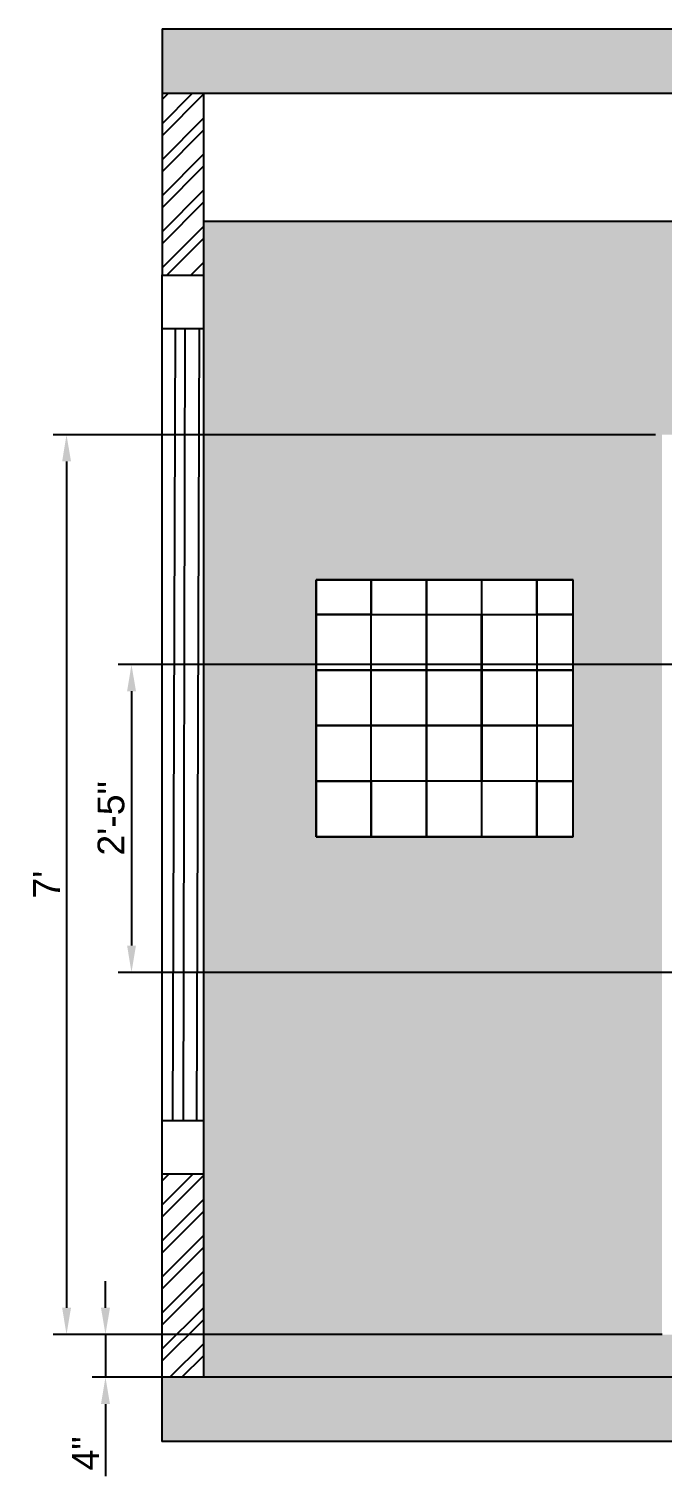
# Model space of a CAD drawing. Header units: feet. Extents: x 600 to 2744, y 411 to 1435.
# Drawn here: x 986.8 to 1046, y 468 to 603.2 of the extents above; entities that cross this region are included whole.
import ezdxf

# ---------------------------------------------------------------- set-up
doc = ezdxf.new("R2010")
doc.units = ezdxf.units.FT
doc.header["$XCLIPFRAME"] = 2
doc.styles.get("Standard").update_dxf_attribs({"font": 'arial.ttf'})
doc.dimstyles.new('ISO-25', dxfattribs={"dimtxt": 2.5, "dimasz": 2.5, "dimexe": 1.25, "dimexo": 0.625, "dimtad": 1, "dimdec": 0, "dimlunit": 4, "dimtxsty": 'Standard', "dimcen": 2.5, "dimadec": 0, "dimazin": 0, "dimtfac": 1, "dimtdec": 0, "dimtmove": 0, "dimatfit": 3, "dimfxl": 1, "dimarcsym": 0})
picture_1 = doc.add_image_def('image3.jpg', size_in_pixel=(175, 176))

# ---------------------------------------------------------------- blocks, each defined once
blk = doc.blocks.new('*D97')
at = {"color": 0, "lineweight": -2, "transparency": 16777216}
for p, q in [((1045.36, 565.28), (989.09, 565.28)), ((990.34, 562.78), (990.34, 483.7)), ((1045.36, 481.2), (989.09, 481.2))]:
    blk.add_line(p, q, dxfattribs=at)
at = {"color": 0, "transparency": 16777216}
for points in [[(989.93, 562.78), (990.76, 562.78), (990.34, 565.28)], [(989.93, 483.7), (990.76, 483.7), (990.34, 481.2)]]:
    blk.add_solid(points, dxfattribs=at)
at = {"layer": 'Defpoints', "color": 0, "transparency": 16777216}
for p in [(1045.99, 565.28), (990.34, 481.2), (1045.99, 481.2)]:
    blk.add_point(p, dxfattribs=at)
at = {"color": 0, "transparency": 16777216, "insert": (988.47, 523.24), "char_height": 2.5, "attachment_point": 5, "rotation": 90}
blk.add_mtext("7'", dxfattribs=at)
blk = doc.blocks.new('*D98')
at = {"color": 0, "lineweight": -2, "transparency": 16777216}
for p, q in [((1062.42, 543.81), (995.16, 543.81)), ((996.41, 541.31), (996.41, 517.54)), ((1062.42, 515.04), (995.16, 515.04))]:
    blk.add_line(p, q, dxfattribs=at)
at = {"color": 0, "transparency": 16777216}
for points in [[(996, 541.31), (996.83, 541.31), (996.41, 543.81)], [(996, 517.54), (996.83, 517.54), (996.41, 515.04)]]:
    blk.add_solid(points, dxfattribs=at)
at = {"layer": 'Defpoints', "color": 0, "transparency": 16777216}
for p in [(1063.04, 543.81), (996.41, 515.04), (1063.04, 515.04)]:
    blk.add_point(p, dxfattribs=at)
at = {"color": 0, "transparency": 16777216, "insert": (994.51, 529.43), "char_height": 2.5, "attachment_point": 5, "rotation": 90}
blk.add_mtext('2\'-5"', dxfattribs=at)
blk = doc.blocks.new('*D102')
at = {"color": 0, "lineweight": -2, "transparency": 16777216}
for p, q in [((993.98, 483.7), (993.98, 486.2)), ((1002.51, 481.2), (992.73, 481.2)), ((993.98, 481.2), (993.98, 477.2)), ((1002.51, 477.2), (992.73, 477.2)), ((993.98, 474.7), (993.98, 467.97))]:
    blk.add_line(p, q, dxfattribs=at)
at = {"color": 0, "transparency": 16777216}
for points in [[(993.56, 483.7), (994.4, 483.7), (993.98, 481.2)], [(993.56, 474.7), (994.4, 474.7), (993.98, 477.2)]]:
    blk.add_solid(points, dxfattribs=at)
at = {"layer": 'Defpoints', "color": 0, "transparency": 16777216}
for p in [(1003.13, 481.2), (993.98, 477.2), (1003.13, 477.2)]:
    blk.add_point(p, dxfattribs=at)
at = {"color": 0, "transparency": 16777216, "insert": (992.11, 470.09), "char_height": 2.5, "attachment_point": 5, "rotation": 90}
blk.add_mtext('4"', dxfattribs=at)

msp = doc.modelspace()

# ---------------------------------------------------------------- hatches: boundary and pattern name
h = msp.add_hatch()
h.set_pattern_fill('AR-CONC', color=256, scale=0.04)
h.set_pattern_definition([(50, (-680.68, 25.703), (7.287387, -0.637563), [0.762, -8.382]), (355, (-680.68, 25.703), (-1.409737, 7.642274), [0.6096, -6.705623]), (100.45144, (-680.073, 25.65), (5.87765, 7.00471), [0.6476, -7.12361]), (46.1842, (-680.68, 27.735), (10.84316, -1.681693), [1.143, -12.573]), (96.63556, (-679.776, 27.595), (9.496165, 9.897045), [0.9714, -10.685424]), (351.18415, (-680.68, 27.735), (9.496165, 9.897045), [0.9144, -10.05839]), (21, (-679.664, 27.227), (6.064576, -4.090608), [0.762, -8.382]), (326, (-679.664, 27.227), (2.47208, 7.36752), [0.6096, -6.7056]), (71.45144, (-679.159, 26.886), (8.536657, 3.27691), [0.6476, -7.123598]), (37.5, (-680.68, 25.703), (0.123544, 3.3822016), [0, -6.62432, 0, -6.8072, 0, -6.731]), (7.5, (-680.68, 25.703), (2.6727865, 4.007223), [0, -3.88112, 0, -6.47192, 0, -2.5654]), (327.5, (-682.9458, 25.703), (5.423624, -0.2291498), [0, -2.54, 0, -7.9248, 0, -10.5156]), (317.5, (-683.962, 25.703), (5.925167, 1.01706), [0, -3.302, 0, -5.26288, 0, -7.4676])])
h.paths.add_polyline_path([(1141.1, 603.2), (999.27, 603.2), (999.27, 597.2), (1141.1, 597.2)])
h.paths.add_polyline_path([(1141.1, 477.2), (999.25, 477.2), (999.25, 471.2), (1141.1, 471.2)])
at = {"true_color": 0x000000}
h = msp.add_hatch(dxfattribs=at)
h.set_pattern_fill('ANSI32', color=18, scale=0.25)
h.set_pattern_definition([(45, (-680.68, 25.703), (-1.683798, 1.683798), []), (45, (-679.5576, 25.703), (-1.683798, 1.683798), [])])
h.paths.add_polyline_path([(1003.14, 597.2), (999.27, 597.2), (999.27, 580.2), (1003.15, 580.2)])
h.paths.add_polyline_path([(1003.13, 496.21), (999.25, 496.21), (999.25, 477.2), (1003.13, 477.2)])
h.paths.add_polyline_path([(1141.1, 597.2), (1133.38, 597.2), (1133.38, 477.2), (1141.1, 477.2)])
at = {"true_color": 0xbee3ab}
h = msp.add_hatch(color=9, dxfattribs=at)
h.dxf.hatch_style = 1
h.paths.add_polyline_path([(1133.38, 585.2), (1003.14, 585.2), (1003.15, 580.2), (1003.15, 580.2), (1003.13, 575.2), (1003.13, 501.21), (1003.13, 496.21), (1003.13, 481.2), (1045.99, 481.2), (1045.99, 565.28), (1133.38, 565.38)])
h.paths.add_polyline_path([(1037.66, 551.72), (1037.66, 548.47), (1037.66, 543.28), (1037.66, 538.1), (1037.66, 532.91), (1037.66, 527.72), (1034.29, 527.72), (1029.13, 527.72), (1023.98, 527.72), (1018.82, 527.72), (1013.66, 527.72), (1013.66, 532.91), (1013.66, 538.1), (1013.66, 543.28), (1013.66, 548.47), (1013.66, 551.72), (1018.82, 551.72), (1023.98, 551.72), (1029.13, 551.72), (1034.29, 551.72)], flags=16)
h.paths.add_polyline_path([(1037.66, 551.72), (1037.66, 527.72), (1013.66, 527.72), (1013.66, 551.72)], flags=0)
h.paths.add_polyline_path([(1034.29, 548.47), (1034.29, 543.28), (1034.29, 538.1), (1034.29, 532.91), (1029.13, 532.91), (1023.98, 532.91), (1018.82, 532.91), (1018.82, 538.1), (1018.82, 543.28), (1018.82, 548.47), (1023.98, 548.47), (1029.13, 548.47)], flags=0)
h.paths.add_polyline_path([(1029.13, 543.28), (1029.13, 538.1), (1023.98, 538.1), (1023.98, 543.28)], flags=0)
at = {"true_color": 0x636466}
h = msp.add_hatch(color=251, dxfattribs=at)
h.dxf.hatch_style = 1
h.paths.add_polyline_path([(1133.38, 481.2), (1045.99, 481.2), (1003.13, 481.2), (1003.13, 477.2), (1133.38, 477.2)])

# ---------------------------------------------------------------- linework, layer by layer
at = {"color": 18, "true_color": 0x000000}
for p, q in [((999.27, 603.2), (1141.1, 603.2)), ((999.27, 603.2), (999.27, 580.2)), ((999.27, 597.2), (1141.1, 597.2)), ((1003.14, 597.2), (1003.15, 579.84)), ((1133.38, 585.2), (1003.14, 585.2)), ((999.25, 496.21), (999.25, 471.2)), ((1003.13, 496.21), (1003.13, 477.2)), ((1141.1, 477.2), (999.25, 477.2)), ((1141.1, 471.2), (999.25, 471.2))]:
    msp.add_line(p, q, dxfattribs=at)
at = {"color": 5, "lineweight": -2}
for p, q in [((999.25, 580.21), (999.25, 575.21)), ((1003.15, 580.21), (1003.13, 575.19)), ((999.25, 575.21), (1003.13, 575.2)), ((1000.49, 575.21), (1000.23, 501.21)), ((1001.38, 575.2), (1001.25, 501.2)), ((1002.73, 575.2), (1002.47, 501.2))]:
    msp.add_line(p, q, dxfattribs=at)
at = {"color": 152, "true_color": 0x2776bb}
for p, q in [((999.27, 580.2), (1003.15, 580.2)), ((999.25, 575.21), (999.25, 501.21)), ((1003.13, 575.2), (1003.13, 501.21)), ((999.25, 501.21), (1003.13, 501.21)), ((999.25, 501.21), (999.25, 496.21)), ((1003.13, 501.21), (1003.13, 496.21)), ((999.25, 496.21), (1003.13, 496.21))]:
    msp.add_line(p, q, dxfattribs=at)
at = {"color": 242, "true_color": 0xcd2027}
for p, q in [((1013.66, 551.72), (1037.66, 551.72)), ((1013.66, 527.72), (1013.66, 551.72)), ((1037.66, 551.72), (1037.66, 527.72)), ((1037.66, 527.72), (1013.66, 527.72))]:
    msp.add_line(p, q, dxfattribs=at)
msp.add_line((1045.99, 481.2), (1003.13, 481.2))

# ---------------------------------------------------------------- dimensions: what is measured, and where the dimension line sits
for base, p1, p2, picture, middle in [((990.34, 481.2), (1045.99, 565.28), (1045.99, 481.2), '*D97', (988.47, 523.24)), ((996.41, 515.04), (1063.04, 543.81), (1063.04, 515.04), '*D98', (994.51, 529.43)), ((993.98, 477.2), (1003.13, 481.2), (1003.13, 477.2), '*D102', (992.11, 470.09))]:
    dim = msp.add_linear_dim(base=base, p1=p1, p2=p2, angle=90, dimstyle='ISO-25', dxfattribs=at)
    dim.commit()
    dim.dimension.update_dxf_attribs({"geometry": picture, "text_midpoint": middle})

# ---------------------------------------------------------------- pictures from other files: only their frames are drawn
image = msp.add_image(picture_1, insert=(1013.66, 548.47), size_in_units=(5.16, 5.19), dxfattribs=at)
image.set_boundary_path([(-0.5, 175.5), (174.5, 175.5), (174.5, 64.9), (-0.5, 64.9), (-0.5, 175.5)])
image = msp.add_image(picture_1, insert=(1018.82, 548.47), size_in_units=(5.16, 5.19), dxfattribs=at)
image.set_boundary_path([(-0.5, 64.9), (-0.5, 175.5), (174.5, 175.5), (174.5, 64.9), (-0.5, 64.9)])
image = msp.add_image(picture_1, insert=(1023.98, 548.47), size_in_units=(5.16, 5.19), dxfattribs=at)
image.set_boundary_path([(-0.5, 64.9), (-0.5, 175.5), (174.5, 175.5), (174.5, 64.9), (-0.5, 64.9)])
image = msp.add_image(picture_1, insert=(1029.13, 548.47), size_in_units=(5.16, 5.19), dxfattribs=at)
image.set_boundary_path([(-0.5, 64.9), (-0.5, 175.5), (174.5, 175.5), (174.5, 64.9), (-0.5, 64.9)])
image = msp.add_image(picture_1, insert=(1034.29, 548.47), size_in_units=(5.16, 5.19), dxfattribs=at)
image.set_boundary_path([(-0.5, 64.9), (-0.5, 175.5), (114.1, 175.5), (114.1, 64.9), (-0.5, 64.9)])
image = msp.add_image(picture_1, insert=(1013.66, 543.28), size_in_units=(5.16, 5.19), dxfattribs=at)
image.set_boundary_path([(-0.5, 175.5), (174.5, 175.5), (174.5, -0.5), (-0.5, -0.5), (-0.5, 175.5)])
image = msp.add_image(picture_1, insert=(1018.82, 543.28), size_in_units=(5.16, 5.19), dxfattribs=at)
image.dxf.flags = 7
image = msp.add_image(picture_1, insert=(1023.98, 543.28), size_in_units=(5.16, 5.19), dxfattribs=at)
image.dxf.flags = 7
image = msp.add_image(picture_1, insert=(1029.13, 543.28), size_in_units=(5.16, 5.19), dxfattribs=at)
image.dxf.flags = 7
image = msp.add_image(picture_1, insert=(1034.29, 543.28), size_in_units=(5.16, 5.19), dxfattribs=at)
image.set_boundary_path([(114.1, -0.5), (-0.5, -0.5), (-0.5, 175.5), (114.1, 175.5), (114.1, -0.5)])
image = msp.add_image(picture_1, insert=(1013.66, 538.1), size_in_units=(5.16, 5.19), dxfattribs=at)
image.set_boundary_path([(-0.5, 175.5), (174.5, 175.5), (174.5, -0.5), (-0.5, -0.5), (-0.5, 175.5)])
image = msp.add_image(picture_1, insert=(1018.82, 538.1), size_in_units=(5.16, 5.19), dxfattribs=at)
image.dxf.flags = 7
image = msp.add_image(picture_1, insert=(1023.98, 538.1), size_in_units=(5.16, 5.19), dxfattribs=at)
image.dxf.flags = 7
image = msp.add_image(picture_1, insert=(1029.13, 538.1), size_in_units=(5.16, 5.19), dxfattribs=at)
image.dxf.flags = 7
image = msp.add_image(picture_1, insert=(1034.29, 538.1), size_in_units=(5.16, 5.19), dxfattribs=at)
image.set_boundary_path([(114.1, -0.5), (-0.5, -0.5), (-0.5, 175.5), (114.1, 175.5), (114.1, -0.5)])
image = msp.add_image(picture_1, insert=(1013.66, 532.91), size_in_units=(5.16, 5.19), dxfattribs=at)
image.set_boundary_path([(-0.5, 175.5), (174.5, 175.5), (174.5, -0.5), (-0.5, -0.5), (-0.5, 175.5)])
image = msp.add_image(picture_1, insert=(1018.82, 532.91), size_in_units=(5.16, 5.19), dxfattribs=at)
image.dxf.flags = 7
image = msp.add_image(picture_1, insert=(1023.98, 532.91), size_in_units=(5.16, 5.19), dxfattribs=at)
image.dxf.flags = 7
image = msp.add_image(picture_1, insert=(1029.13, 532.91), size_in_units=(5.16, 5.19), dxfattribs=at)
image.dxf.flags = 7
image = msp.add_image(picture_1, insert=(1034.29, 532.91), size_in_units=(5.16, 5.19), dxfattribs=at)
image.set_boundary_path([(114.1, -0.5), (-0.5, -0.5), (-0.5, 175.5), (114.1, 175.5), (114.1, -0.5)])
image = msp.add_image(picture_1, insert=(1013.66, 527.72), size_in_units=(5.16, 5.19), dxfattribs=at)
image.set_boundary_path([(174.5, 175.5), (174.5, -0.5), (-0.5, -0.5), (-0.5, 175.5), (174.5, 175.5)])
image = msp.add_image(picture_1, insert=(1018.82, 527.72), size_in_units=(5.16, 5.19), dxfattribs=at)
image.set_boundary_path([(174.5, 175.5), (174.5, -0.5), (-0.5, -0.5), (-0.5, 175.5), (174.5, 175.5)])
image = msp.add_image(picture_1, insert=(1023.98, 527.72), size_in_units=(5.16, 5.19), dxfattribs=at)
image.set_boundary_path([(174.5, 175.5), (174.5, -0.5), (-0.5, -0.5), (-0.5, 175.5), (174.5, 175.5)])
image = msp.add_image(picture_1, insert=(1029.13, 527.72), size_in_units=(5.16, 5.19), dxfattribs=at)
image.set_boundary_path([(174.5, 175.5), (174.5, -0.5), (-0.5, -0.5), (-0.5, 175.5), (174.5, 175.5)])
image = msp.add_image(picture_1, insert=(1034.29, 527.72), size_in_units=(5.16, 5.19), dxfattribs=at)
image.set_boundary_path([(114.1, -0.5), (-0.5, -0.5), (-0.5, 175.5), (114.1, 175.5), (114.1, -0.5)])

doc.saveas('drawing.dxf')
